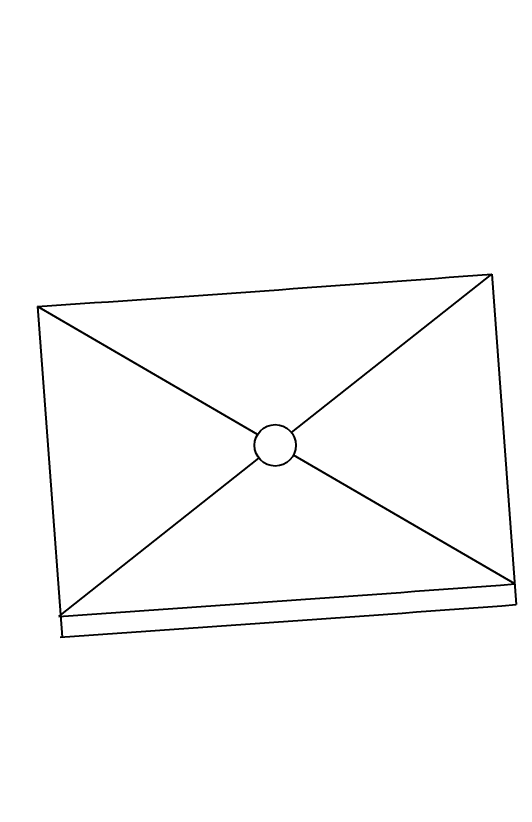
# Model space of a CAD drawing. Header units: inches. Extents: x 49 to 4147, y 45 to 8713.
# Drawn here: x 2283 to 2331.1, y 328 to 403.9 of the extents above; entities that cross this region are included whole.
import ezdxf

# ---------------------------------------------------------------- set-up
doc = ezdxf.new("R2010")
doc.units = ezdxf.units.IN
doc.header["$LTSCALE"] = 10
doc.header["$MEASUREMENT"] = 0
doc.layers.add('app-u4', color=7, linetype='Continuous')
doc.layers.add('dim-u4', color=7, linetype='Continuous')
doc.styles.get("Standard").update_dxf_attribs({"font": 'arial.ttf'})
doc.dimstyles.get("Standard").update_dxf_attribs({"dimtxt": 12, "dimasz": 12, "dimexe": 0.18, "dimexo": 0.0625, "dimgap": 0.09, "dimtad": 0, "dimtih": 1, "dimtoh": 1, "dimdec": 3, "dimzin": 0, "dimdsep": 46, "dimlunit": 4, "dimtxsty": 'Standard', "dimcen": 0.09, "dimadec": 0, "dimazin": 0, "dimtfac": 1, "dimtdec": 3, "dimtofl": 0, "dimtmove": 0, "dimatfit": 3, "dimfxl": 1, "dimtolj": 1, "dimtzin": 0, "dimarcsym": 0})

# ---------------------------------------------------------------- blocks, each defined once
blk = doc.blocks.new('*D204')
at = {"layer": 'Defpoints', "color": 0, "transparency": 16777216}
for p in [(2266.901, 463.572), (2291.641, 108.684), (2234.599, 104.707)]:
    blk.add_point(p, dxfattribs=at)
at = {"layer": 'dim-u4', "color": 0, "lineweight": -2, "transparency": 16777216}
for p, q in [((2266.838, 463.568), (2209.679, 459.583)), ((2210.693, 447.625), (2221.23, 296.475)), ((2233.765, 116.678), (2223.227, 267.828)), ((2291.579, 108.679), (2234.42, 104.695))]:
    blk.add_line(p, q, dxfattribs=at)
at = {"layer": 'dim-u4', "color": 0, "transparency": 16777216}
for points in [[(2212.688, 447.764), (2208.698, 447.486), (2209.859, 459.596)], [(2235.76, 116.817), (2231.769, 116.539), (2234.599, 104.707)]]:
    blk.add_solid(points, dxfattribs=at)
at = {"layer": 'dim-u4', "color": 0, "transparency": 16777216, "insert": (2222.229, 282.152), "char_height": 12, "attachment_point": 5}
blk.add_mtext('\\A1;29\'-7{\\H1.000000x;\\S3/4;}"', dxfattribs=at)

msp = doc.modelspace()

# ---------------------------------------------------------------- linework, layer by layer
at = {"layer": 'app-u4'}
for p, q in [((2309.52165, 363.91007), (2328.77763, 379.12387)), ((2328.77763, 379.12387), (2331.13752, 347.37144)), ((2285.10835, 376.00951), (2287.46828, 344.25652)), ((2306.26523, 363.71908), (2285.10835, 376.00951)), ((2330.99003, 349.35597), (2309.70558, 361.72051)), ((2287.14275, 346.22892), (2306.39874, 361.44272))]:
    msp.add_line(p, q, dxfattribs=at)
msp.add_circle((2307.96019, 362.6764), 1.99, dxfattribs=at)
for radius in [7323.43362, 7353.28362, 7355.27362]:
    msp.add_arc((1785.98446, 7682.4146), radius, 273.907986239, 274.25050647, dxfattribs=at)

# ---------------------------------------------------------------- dimensions: what is measured, and where the dimension line sits
at = {"layer": 'dim-u4'}
dim = msp.add_aligned_dim(p1=(2266.90071, 463.57248), p2=(2291.64121, 108.68381), distance=-57.18056, dimstyle='Standard', dxfattribs=at)
dim.commit()
dim.dimension.update_dxf_attribs({"geometry": '*D204', "text_midpoint": (2222.22884, 282.15155)})

doc.saveas('drawing.dxf')
